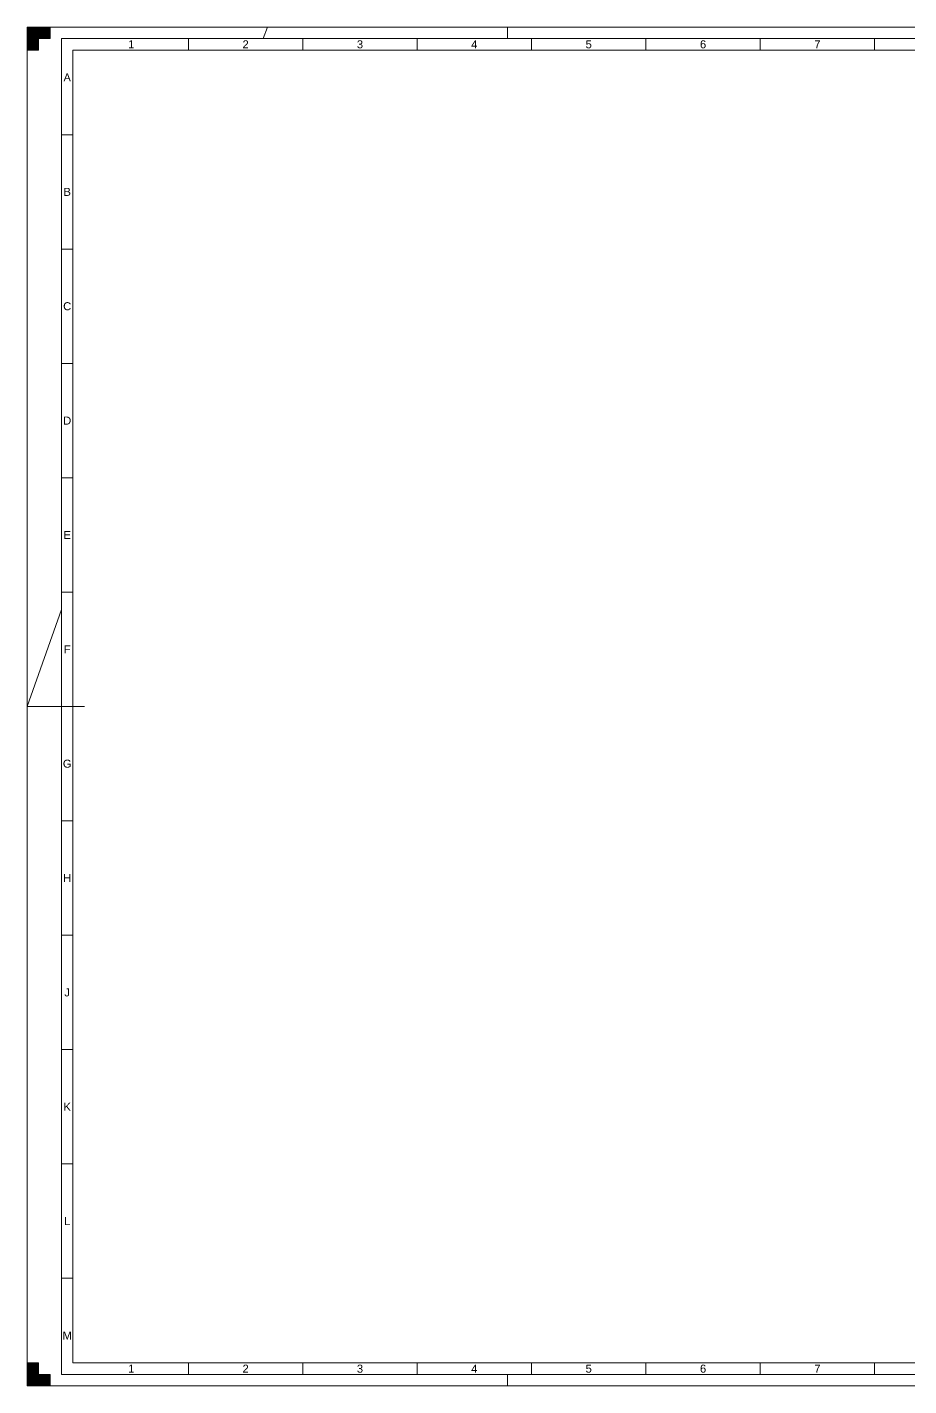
# Paper-space layout 'A1 - Landscape' of a CAD drawing. Header units: millimetres. Extents: x 0 to 841, y 0 to 594.
# Drawn here: x 0 to 385, y 0 to 594 of the extents above; entities that cross this region are included whole.
import ezdxf
from ezdxf.enums import TextEntityAlignment as Align

# ---------------------------------------------------------------- set-up
doc = ezdxf.new("R2010")
doc.units = ezdxf.units.MM
for name, color, linetype, lineweight in [('CDL_FRAME', 7, 'Continuous', 18), ('CDL_FRAME_GREEN', 3, 'Continuous', 18), ('CDL_FRAME_RED', 1, 'Continuous', 18), ('CDL_FRAME_YELLOW', 2, 'Continuous', 18)]:
    doc.layers.add(name, color=color, linetype=linetype, lineweight=lineweight)
doc.layers.add('CDL_TITLE_BLOCK', color=7, linetype='Continuous')
doc.styles.add('RHI_BORDER', font='arial.ttf')

# ---------------------------------------------------------------- blocks, each defined once
blk = doc.blocks.new('LANDSCAPE_DINA1_FRAME_REV03_ISO5457')
at = {"layer": 'CDL_FRAME_GREEN'}
h = blk.add_hatch(color=256, dxfattribs=at)
h.dxf.hatch_style = 1
h.paths.add_polyline_path([(5, 594), (0, 594), (0, 589), (5, 589)])
h = blk.add_hatch(color=256, dxfattribs=at)
h.dxf.hatch_style = 1
h.paths.add_polyline_path([(5, 589), (0, 589), (0, 584), (5, 584)])
h = blk.add_hatch(color=256, dxfattribs=at)
h.dxf.hatch_style = 1
h.paths.add_polyline_path([(5, 589), (10, 589), (10, 594), (5, 594)])
h = blk.add_hatch(color=256, dxfattribs=at)
h.dxf.hatch_style = 1
h.paths.add_polyline_path([(5, 10), (0, 10), (0, 5), (5, 5)])
h = blk.add_hatch(color=256, dxfattribs=at)
h.dxf.hatch_style = 1
h.paths.add_polyline_path([(5, 5), (0, 5), (0, 0), (5, 0)])
h = blk.add_hatch(color=256, dxfattribs=at)
h.dxf.hatch_style = 1
h.paths.add_polyline_path([(5, 0), (10, 0), (10, 5), (5, 5)])
at = {"layer": 'CDL_FRAME', "linetype": 'Continuous'}
for p, q in [((20, 584), (831, 584)), ((20, 10), (20, 584)), ((15, 297), (25, 297)), ((20, 10), (831, 10))]:
    blk.add_line(p, q, dxfattribs=at)
at = {"layer": 'CDL_FRAME_GREEN', "linetype": 'Continuous'}
for p, q in [((103.23, 589), (105, 594)), ((210, 589), (210, 594)), ((0, 594), (841, 594)), ((0, 0), (0, 594)), ((0, 297), (15, 339.43)), ((0, 297), (15, 297)), ((0, 0), (841, 0)), ((210, 0), (210, 5))]:
    blk.add_line(p, q, dxfattribs=at)
at = {"layer": 'CDL_FRAME_GREEN'}
for points in [[(5, 584), (0, 584), (0, 594), (5, 594)], [(0, 589), (10, 589), (10, 594), (0, 594)], [(5, 10), (0, 10), (0, 0), (5, 0)], [(0, 5), (10, 5), (10, 0), (0, 0)]]:
    blk.add_lwpolyline(points, close=True, dxfattribs=at)
at = {"layer": 'CDL_FRAME_RED', "linetype": 'Continuous'}
for p, q in [((15, 5), (15, 589)), ((15, 589), (836, 589)), ((15, 5), (836, 5))]:
    blk.add_line(p, q, dxfattribs=at)
at = {"layer": 'CDL_FRAME_YELLOW', "linetype": 'Continuous'}
for p, q in [((70.5, 584), (70.5, 589)), ((120.5, 584), (120.5, 589)), ((170.5, 584), (170.5, 589)), ((220.5, 584), (220.5, 589)), ((270.5, 584), (270.5, 589)), ((320.5, 584), (320.5, 589)), ((370.5, 584), (370.5, 589)), ((15, 547), (20, 547)), ((15, 497), (20, 497)), ((15, 447), (20, 447)), ((15, 397), (20, 397)), ((15, 347), (20, 347)), ((15, 247), (20, 247)), ((15, 197), (20, 197)), ((15, 147), (20, 147)), ((15, 97), (20, 97)), ((15, 47), (20, 47)), ((70.5, 5), (70.5, 10)), ((120.5, 5), (120.5, 10)), ((170.5, 5), (170.5, 10)), ((220.5, 5), (220.5, 10)), ((270.5, 5), (270.5, 10)), ((320.5, 5), (320.5, 10)), ((370.5, 5), (370.5, 10))]:
    blk.add_line(p, q, dxfattribs=at)
at = {"layer": 'CDL_FRAME_GREEN', "linetype": 'Continuous', "style": 'RHI_BORDER'}
for s, p in [('1', (45.5, 586.5)), ('2', (95.5, 586.5)), ('3', (145.5, 586.5)), ('4', (195.5, 586.5)), ('5', (245.5, 586.5)), ('6', (295.5, 586.5)), ('7', (345.5, 586.5)), ('A', (17.5, 572)), ('B', (17.5, 522)), ('C', (17.5, 472)), ('D', (17.5, 422)), ('E', (17.5, 372)), ('F', (17.5, 322)), ('G', (17.5, 272)), ('H', (17.5, 222)), ('J', (17.5, 172)), ('K', (17.5, 122)), ('L', (17.5, 72)), ('M', (17.5, 22)), ('1', (45.5, 7.5)), ('2', (95.5, 7.5)), ('3', (145.5, 7.5)), ('4', (195.5, 7.5)), ('5', (245.5, 7.5)), ('6', (295.5, 7.5)), ('7', (345.5, 7.5))]:
    blk.add_text(s, height=3.5, dxfattribs=at).set_placement(p, align=Align.MIDDLE_CENTER)

psp = doc.layouts.new('A1 - Landscape')

# ---------------------------------------------------------------- block references
at = {"layer": 'CDL_TITLE_BLOCK', "lineweight": 0}
psp.add_blockref('LANDSCAPE_DINA1_FRAME_REV03_ISO5457', (0, 0), dxfattribs=at)

doc.saveas('drawing.dxf')
